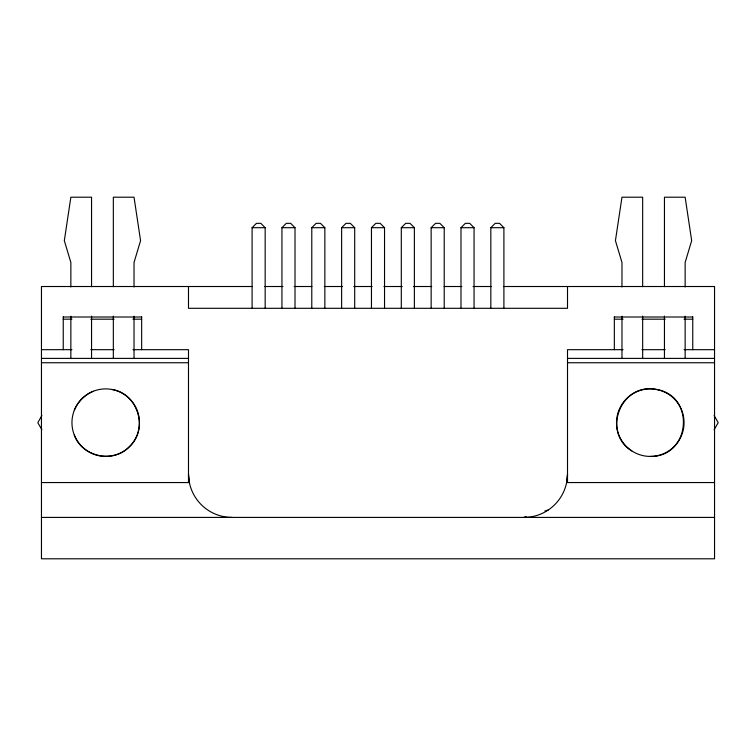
<?xml version="1.0" encoding="UTF-8"?>
<svg xmlns="http://www.w3.org/2000/svg" width="756" height="756" viewBox="0 0 756 756"><rect width="100%" height="100%" fill="white"/><g stroke="black" fill="none" stroke-linecap="round" stroke-linejoin="round"><path stroke-width="1.13" d="M567.406 474.985L566.631 482.555L714.543 482.555M74.324 410.224C77.84 401.691 84.748 394.783 93.281 391.258M41.901 415.554L37.8 422.651L41.901 429.758M714.099 429.758L718.2 422.651L714.099 415.554M252.098 308.297L252.098 227.698L256.454 223.341L260.811 223.341L265.167 227.698L265.167 308.297M281.941 308.297L281.941 227.698L286.297 223.341L290.654 223.341L295.01 227.698L295.01 308.297M311.784 308.297L311.784 227.698L316.14 223.341L320.497 223.341L324.853 227.698L324.853 308.297M341.627 308.297L341.627 227.698L345.983 223.341L350.34 223.341L354.696 227.698L354.696 308.297M371.461 308.297L371.461 227.698L375.817 223.341L380.183 223.341L384.539 227.698L384.539 308.297M401.304 308.297L401.304 227.698L405.66 223.341L410.017 223.341L414.373 227.698L414.373 308.297M431.147 308.297L431.147 227.698L435.503 223.341L439.86 223.341L444.216 227.698L444.216 308.297M460.99 308.297L460.99 227.698L465.346 223.341L469.703 223.341L474.059 227.698L474.059 308.297M490.833 308.297L490.833 227.698L495.189 223.341L499.546 223.341L503.902 227.698L503.902 308.297M526.157 516.735L523.946 517.416A43.565 43.565 0 0 0 567.51 473.842M544.925 511.018L548.242 510.007M650.283 456.416C690.351 457.314 696.059 395.87 656.435 389.453C621.375 381.903 601.115 432.139 631.808 450.916M252.098 227.698L265.167 227.698M281.941 227.698L295.01 227.698M311.784 227.698L324.853 227.698M341.627 227.698L354.696 227.698M371.461 227.698L384.539 227.698M401.304 227.698L414.373 227.698M431.147 227.698L444.216 227.698M460.99 227.698L474.059 227.698M490.833 227.698L503.902 227.698M252.457 286.515L41.457 286.515L41.457 558.797L714.543 558.797L714.543 286.515L503.543 286.515M264.638 286.515L282.952 286.515M294.16 286.515L311.869 286.515M324.277 286.515L342.572 286.515M353.799 286.515L372.094 286.515M383.906 286.515L402.201 286.515M413.428 286.515L431.723 286.515M444.131 286.515L461.84 286.515M473.048 286.515L491.362 286.515M63.239 317.01L141.655 317.01M614.345 317.01L692.761 317.01M63.239 319.183L71.933 319.183M90.824 319.183L114.061 319.183M132.952 319.183L141.655 319.183M614.345 319.183L623.048 319.183M641.938 319.183L665.176 319.183M684.067 319.183L692.761 319.183M41.457 349.678L71.933 349.678M90.824 349.678L114.061 349.678M132.952 349.678L188.49 349.678L188.49 482.555M623.048 349.678L567.51 349.678L567.51 482.555M641.938 349.678L665.176 349.678M684.067 349.678L714.543 349.678M41.457 358.391L188.49 358.391M567.51 358.391L714.543 358.391M41.457 362.748L188.49 362.748M567.51 362.748L714.543 362.748M41.457 482.555L189.369 482.555L188.594 474.985M41.457 517.416L714.543 517.416M111.86 389.453C137.705 393.196 148.809 428.803 129.588 446.531C113.608 463.598 82.224 457.068 74.324 435.087M692.761 316.849L692.761 349.678M685.144 286.996L685.144 262.455L691.674 240.673L685.144 197.203L664.448 197.203L664.448 286.685M685.144 316.216L685.144 358.391M664.448 316.121L664.448 358.391M642.666 286.685L642.666 197.203L621.971 197.203L615.431 240.673L621.971 262.455L621.971 286.996M642.666 316.121L642.666 358.391M621.971 316.216L621.971 358.391M614.345 316.849L614.345 349.678M567.51 286.515L567.51 308.297L188.49 308.297L188.49 286.515M141.655 316.849L141.655 349.678M134.029 286.996L134.029 262.455L140.569 240.673L134.029 197.203L113.334 197.203L113.334 286.685M134.029 316.216L134.029 358.391M113.334 316.121L113.334 358.391M91.552 286.685L91.552 197.203L70.856 197.203L64.326 240.673L70.856 262.455L70.856 286.996M91.552 316.121L91.552 358.391M70.856 316.216L70.856 358.391M63.239 316.849L63.239 349.678M232.054 517.416A43.565 43.565 0 0 1 188.49 473.842M83.793 448.336A33.765 33.765 0 0 0 138.915 428.803A33.765 33.765 0 0 0 94.434 390.833A33.765 33.765 0 0 0 83.793 448.336M628.368 448.336A33.765 33.765 0 0 0 683.49 428.803A33.765 33.765 0 0 0 639.009 390.833A33.765 33.765 0 0 0 628.368 448.336"/></g></svg>
